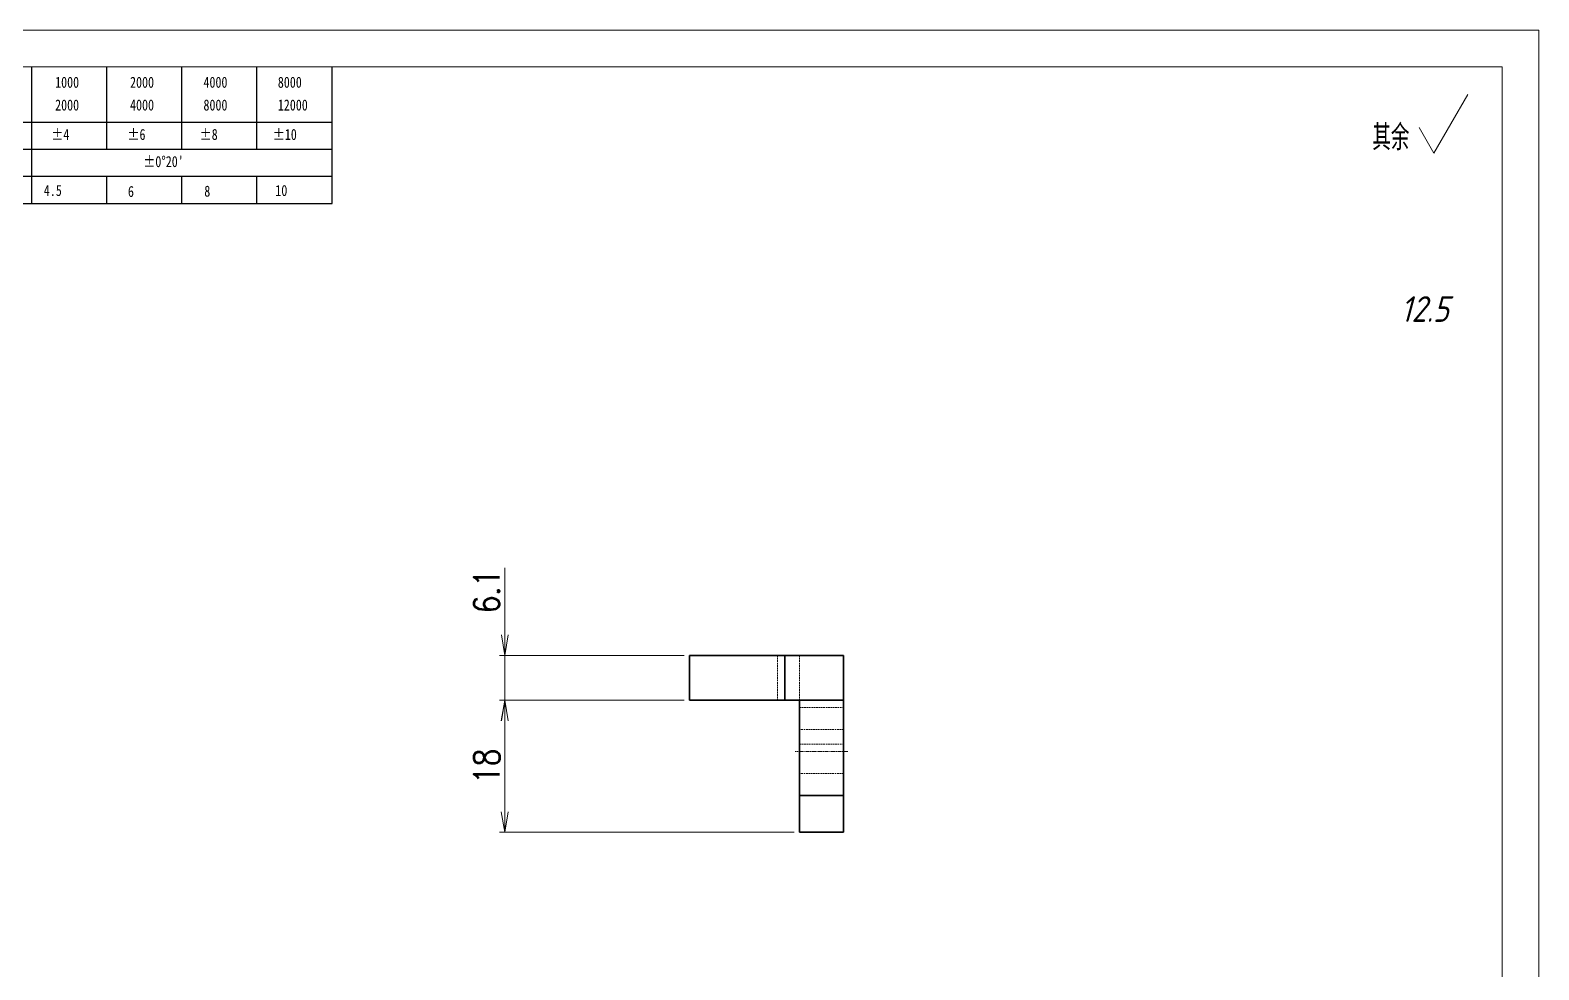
# Model space of a CAD drawing. Header units: millimetres. Extents: x -40286265 to 104648, y -86649 to -49135.
# Drawn here: x 37509 to 37714.6, y -65696 to -65567.9 of the extents above; entities that cross this region are included whole.
import ezdxf
from ezdxf.enums import TextEntityAlignment as Align

# ---------------------------------------------------------------- set-up
doc = ezdxf.new("R2010")
doc.units = ezdxf.units.MM
doc.header["$LTSCALE"] = 0.5
for name, pattern in [('AM_ISO02W050x2', [3.75, 3, -0.75]), ('AM_ISO08W050x2', [9, 6, -0.75, 1.5, -0.75]), ('DOT2', [0.125, 0, -0.125])]:
    doc.linetypes.add(name, pattern=pattern)
for name, color, linetype, lineweight in [('dim', 82, 'Continuous', 9), ('中心线', 2, 'AM_ISO08W050x2', 18), ('图框', 7, 'Continuous', 18), ('标注线', 3, 'Continuous', 18), ('粗实线', 7, 'Continuous', 35), ('虚线', 1, 'AM_ISO02W050x2', 18)]:
    doc.layers.add(name, color=color, linetype=linetype, lineweight=lineweight)
doc.layers.add('图\\M+19E79\\M+195B6\\M+18E9A', color=7, linetype='Continuous')
doc.layers.add('打印', color=7, linetype='Continuous', lineweight=15, plot=False)
doc.layers.add('打印-禁用', color=7, linetype='Continuous', lineweight=15, plot=False)
doc.styles.add('DIM', font='romans.shx', dxfattribs={"width": 0.8, "bigfont": 'bigfont.shx'})
doc.styles.add('国标', font='simfang.ttf', dxfattribs={"width": 0.8})
doc.styles.add('机械长仿宋', font='gbenor.shx', dxfattribs={"height": 1, "bigfont": 'gbcbig.shx'})
doc.dimstyles.new('DEH 1-1$0', dxfattribs={"dimtxt": 3.5, "dimasz": 2.5, "dimexe": 1, "dimexo": 0.625, "dimgap": 1.2, "dimtad": 1, "dimzin": 9, "dimdsep": 46, "dimtxsty": 'DIM', "dimblk": 'OPEN', "dimcen": 0, "dimclrd": 8, "dimclre": 8, "dimclrt": 2, "dimazin": 2, "dimtfac": 0.5, "dimtmove": 0, "dimatfit": 3, "dimldrblk": 'OPEN', "dimfxl": 0, "dimtolj": 2, "dimlwd": 18, "dimlwe": 18, "dimarcsym": 0})

# ---------------------------------------------------------------- blocks, each defined once
blk = doc.blocks.new('GZDEH零件A3图框V01版')
at = {"layer": '图\\M+19E79\\M+195B6\\M+18E9A', "color": 9}
for p, q in [((3072.2, -1561.98), (3072.2, -1554.46)), ((3082.42, -1561.98), (3082.42, -1554.46)), ((3092.64, -1561.98), (3092.64, -1554.46)), ((3102.86, -1561.98), (3102.86, -1554.46)), ((3113.09, -1573.08), (3113.09, -1554.46)), ((2996.09, -1561.98), (3113.09, -1561.98)), ((3072.2, -1573.08), (3072.2, -1561.98)), ((3082.42, -1565.68), (3082.42, -1561.98)), ((3092.64, -1565.68), (3092.64, -1561.98)), ((3102.86, -1565.68), (3102.86, -1561.98)), ((2996.09, -1565.68), (3113.09, -1565.68)), ((2996.09, -1569.38), (3113.09, -1569.38)), ((3082.42, -1573.08), (3082.42, -1569.48)), ((3092.64, -1573.08), (3092.64, -1569.38)), ((3102.86, -1573.08), (3102.86, -1569.38)), ((2990.09, -1573.08), (3113.09, -1573.08))]:
    blk.add_line(p, q, dxfattribs=at)
at = {"layer": '图框', "linetype": 'Continuous'}
for p, q in [((3272.49, -1554.46), (2882.49, -1554.46)), ((3272.49, -1832.96), (3272.49, -1554.46))]:
    blk.add_line(p, q, dxfattribs=at)
at = {"layer": '打印-禁用', "linetype": 'Continuous'}
for p, q in [((3277.49, -1549.46), (2857.49, -1549.46)), ((3277.49, -1846.46), (3277.49, -1549.46))]:
    blk.add_line(p, q, dxfattribs=at)
at = {"layer": '图\\M+19E79\\M+195B6\\M+18E9A', "color": 9, "style": '国标', "width": 0.8}
for s, p in [('1000', (3075.36, -1557.31)), ('2000', (3085.57, -1557.31)), ('4000', (3095.57, -1557.31)), ('8000', (3105.7, -1557.31)), ('2000', (3075.36, -1560.41)), ('4000', (3085.57, -1560.41)), ('8000', (3095.57, -1560.41)), ('12000', (3105.7, -1560.41)), ('±4', (3074.85, -1564.42)), ('±6', (3085.22, -1564.42)), ('±8', (3095.06, -1564.42)), ('±10', (3105.02, -1564.42)), ("±0%%D20'", (3087.38, -1568.12)), ('4.5', (3073.82, -1572.05)), ('6', (3085.28, -1572.19)), ('8', (3095.68, -1572.15)), ('10', (3105.36, -1572.06))]:
    blk.add_text(s, height=1.5, dxfattribs=at).set_placement(p)
blk = doc.blocks.new('DEH A3')
at = {"layer": '图框'}
blk.add_blockref('GZDEH零件A3图框V01版', (-2857.49, 1846.46), dxfattribs=at)
blk = doc.blocks.new('其余任何12.5')
at = {"layer": '标注线'}
for p, q in [((0, 0), (4.62, 8)), ((-2.02, 3.5), (0, 0))]:
    blk.add_line(p, q, dxfattribs=at)
at = {"layer": '标注线', "color": 7, "linetype": 'DOT2', "style": '机械长仿宋'}
blk.add_text('其余', height=3.5, dxfattribs=at).set_placement((-8.38, 0.4))
at = {"layer": '标注线', "color": 2, "style": '机械长仿宋', "oblique": 15}
blk.add_attdef('12.5', text='', height=3.5, dxfattribs=at).set_placement((2.03, -24.04), align=Align.BOTTOM_RIGHT)
blk = doc.blocks.new('_Open')
at = {"color": 0, "linetype": 'ByBlock', "lineweight": -2}
for p, q in [((-1, 0.167), (0, 0)), ((-1, -0.167), (0, 0)), ((0, 0), (-1, 0))]:
    blk.add_line(p, q, dxfattribs=at)
blk = doc.blocks.new('*D57')
at = {"layer": 'Defpoints', "color": 0, "transparency": 16777216}
for p in [(37573.7, -65653.15), (37598.84, -65653.15), (37598.84, -65659.25)]:
    blk.add_point(p, dxfattribs=at)
at = {"layer": 'dim', "color": 8, "lineweight": 18, "transparency": 16777216}
for p, q in [((37573.7, -65650.35), (37573.7, -65641.21)), ((37598.14, -65653.15), (37573, -65653.15)), ((37573.7, -65659.25), (37573.7, -65653.15)), ((37598.14, -65659.25), (37573, -65659.25)), ((37573.7, -65662.05), (37573.7, -65664.85))]:
    blk.add_line(p, q, dxfattribs=at)
at = {"layer": 'dim', "color": 8, "lineweight": 18, "transparency": 16777216, "xscale": 2.8, "yscale": 2.8, "zscale": 2.8}
for p, rotation in [((37573.7, -65653.15), 270), ((37573.7, -65659.25), 90)]:
    blk.add_blockref('_Open', p, dxfattribs=dict(at, rotation=rotation))
at = {"layer": 'dim', "color": 2, "transparency": 16777216, "insert": (37571.25, -65644.38), "char_height": 3.5, "attachment_point": 5, "rotation": 90, "style": 'DIM'}
blk.add_mtext('\\A2;6.1', dxfattribs=at)
blk = doc.blocks.new('*D58')
at = {"layer": 'Defpoints', "color": 0, "transparency": 16777216}
for p in [(37573.69, -65659.25), (37598.84, -65659.25), (37613.84, -65677.25)]:
    blk.add_point(p, dxfattribs=at)
at = {"layer": 'dim', "color": 8, "lineweight": 18, "transparency": 16777216}
for p, q in [((37598.14, -65659.25), (37572.99, -65659.25)), ((37573.69, -65674.45), (37573.69, -65662.05)), ((37613.14, -65677.25), (37572.99, -65677.25))]:
    blk.add_line(p, q, dxfattribs=at)
at = {"layer": 'dim', "color": 8, "lineweight": 18, "transparency": 16777216, "xscale": 2.8, "yscale": 2.8, "zscale": 2.8}
for p, rotation in [((37573.69, -65659.25), 90), ((37573.69, -65677.25), 270)]:
    blk.add_blockref('_Open', p, dxfattribs=dict(at, rotation=rotation))
at = {"layer": 'dim', "color": 2, "transparency": 16777216, "insert": (37571.24, -65668.25), "char_height": 3.5, "attachment_point": 5, "rotation": 90, "style": 'DIM'}
blk.add_mtext('\\A2;18', dxfattribs=at)

msp = doc.modelspace()

# ---------------------------------------------------------------- linework, layer by layer
at = {"layer": '中心线', "ltscale": 0.180014}
msp.add_line((37620.441, -65666.247), (37613.241, -65666.247), dxfattribs=at)
at = {"layer": '打印'}
msp.add_lwpolyline([(37294.569, -65567.923), (37714.569, -65567.923), (37714.569, -65864.923), (37294.569, -65864.923)], close=True, dxfattribs=at)
at = {"layer": '粗实线', "ltscale": 0.1525}
for p, q in [((37598.841, -65659.247), (37598.841, -65653.147)), ((37611.841, -65659.247), (37611.841, -65653.147)), ((37619.841, -65659.247), (37619.841, -65653.147))]:
    msp.add_line(p, q, dxfattribs=at)
at = {"layer": '粗实线'}
for p, q in [((37598.841, -65653.147), (37611.841, -65653.147)), ((37598.841, -65659.247), (37611.841, -65659.247))]:
    msp.add_line(p, q, dxfattribs=at)
at = {"layer": '粗实线', "ltscale": 0.2}
for p, q in [((37619.841, -65653.147), (37611.841, -65653.147)), ((37619.841, -65659.247), (37611.841, -65659.247))]:
    msp.add_line(p, q, dxfattribs=at)
at = {"layer": '粗实线', "ltscale": 0.325}
for p, q in [((37613.841, -65659.247), (37613.841, -65672.247)), ((37619.841, -65659.247), (37619.841, -65672.247))]:
    msp.add_line(p, q, dxfattribs=at)
at = {"layer": '粗实线', "ltscale": 0.15}
for p, q in [((37619.841, -65672.247), (37613.841, -65672.247)), ((37613.841, -65677.247), (37619.841, -65677.247))]:
    msp.add_line(p, q, dxfattribs=at)
at = {"layer": '粗实线', "ltscale": 0.125}
for p, q in [((37613.841, -65677.247), (37613.841, -65672.247)), ((37619.841, -65677.247), (37619.841, -65672.247))]:
    msp.add_line(p, q, dxfattribs=at)
at = {"layer": '虚线', "ltscale": 0.1525}
for p, q in [((37610.841, -65653.147), (37610.841, -65659.247)), ((37613.841, -65653.147), (37613.841, -65659.247))]:
    msp.add_line(p, q, dxfattribs=at)
at = {"layer": '虚线', "ltscale": 0.15}
for p, q in [((37613.841, -65660.247), (37619.841, -65660.247)), ((37619.841, -65663.247), (37613.841, -65663.247)), ((37613.841, -65665.247), (37619.841, -65665.247)), ((37619.841, -65669.247), (37613.841, -65669.247))]:
    msp.add_line(p, q, dxfattribs=at)

# ---------------------------------------------------------------- block references
at = {"layer": '图框'}
msp.add_blockref('DEH A3', (37294.569, -65864.923), dxfattribs=at)
at = {"layer": '标注线'}
msp.add_blockref('其余任何12.5', (37700.274, -65584.687), dxfattribs=at).add_auto_attribs({'12.5': '12.5'})

# ---------------------------------------------------------------- dimensions: what is measured, and where the dimension line sits
at = {"layer": 'dim'}
for base, p1, p2, picture, middle in [((37573.697, -65653.147), (37598.841, -65659.247), (37598.841, -65653.147), '*D57', (37571.247, -65644.381)), ((37573.69, -65659.247), (37613.841, -65677.247), (37598.841, -65659.247), '*D58', (37571.241, -65668.247))]:
    dim = msp.add_linear_dim(base=base, p1=p1, p2=p2, angle=90, dimstyle='DEH 1-1$0', override={"dimasz": 2.8, "dimexe": 0.69965, "dimexo": 0.69965, "dimgap": 0.69965, "dimarcsym": 1}, dxfattribs=at)
    dim.commit()
    dim.dimension.update_dxf_attribs({"geometry": picture, "text_midpoint": middle})

doc.saveas('drawing.dxf')
